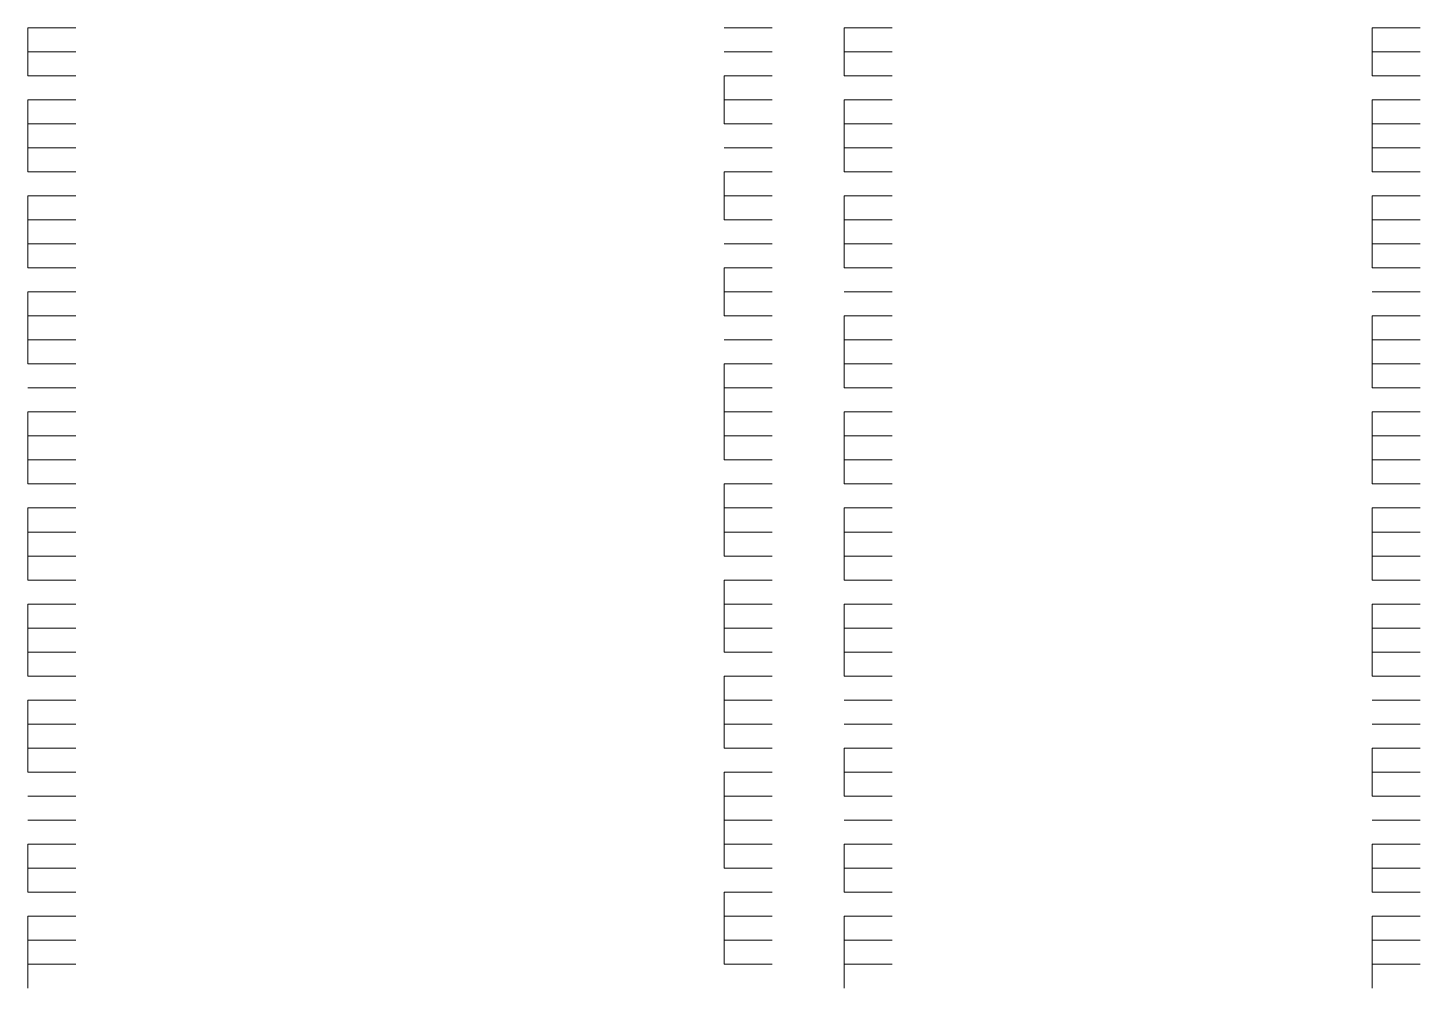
# Model space of a CAD drawing. Header units: inches. Extents: x 0.2 to 10.8, y 0.5 to 8.
# Drawn here: x 4.0967 to 4.1933, y 4.6683 to 4.735 of the extents above; entities that cross this region are included whole.
import ezdxf

# ---------------------------------------------------------------- set-up
doc = ezdxf.new("R2010")
doc.units = ezdxf.units.IN
doc.header["$MEASUREMENT"] = 0
doc.layers.add('PDF_Geometry', color=7, linetype='Continuous')

msp = doc.modelspace()

# ---------------------------------------------------------------- linework, layer by layer
at = {"layer": 'PDF_Geometry', "lineweight": 9}
for points in [[(4.096666, 4.735), (4.098333, 4.735)], [(4.096666, 4.735), (4.098333, 4.735)], [(4.096667, 4.735), (4.096667, 4.733333)], [(4.098333, 4.735), (4.099999, 4.735)], [(4.098333, 4.735), (4.099999, 4.735)], [(4.145, 4.735), (4.146667, 4.735)], [(4.145, 4.735), (4.146667, 4.735)], [(4.145, 4.735), (4.146667, 4.735)], [(4.146667, 4.735), (4.148333, 4.735)], [(4.146667, 4.735), (4.148333, 4.735)], [(4.146667, 4.735), (4.148333, 4.735)], [(4.153333, 4.735), (4.155, 4.735)], [(4.153333, 4.735), (4.153333, 4.733333)], [(4.153333, 4.735), (4.155, 4.735)], [(4.155, 4.735), (4.156667, 4.735)], [(4.155, 4.735), (4.156667, 4.735)], [(4.19, 4.735), (4.191666, 4.735)], [(4.19, 4.735), (4.19, 4.733333)], [(4.19, 4.735), (4.191666, 4.735)], [(4.191666, 4.735), (4.193333, 4.735)], [(4.191666, 4.735), (4.193333, 4.735)], [(4.096666, 4.733333), (4.098333, 4.733333)], [(4.096666, 4.733333), (4.098333, 4.733333)], [(4.096667, 4.733333), (4.096667, 4.731667)], [(4.098333, 4.733333), (4.099999, 4.733333)], [(4.098333, 4.733333), (4.099999, 4.733333)], [(4.145, 4.733333), (4.146667, 4.733333)], [(4.145, 4.733333), (4.146667, 4.733333)], [(4.145, 4.733333), (4.146667, 4.733333)], [(4.146667, 4.733333), (4.148333, 4.733333)], [(4.146667, 4.733333), (4.148333, 4.733333)], [(4.146667, 4.733333), (4.148333, 4.733333)], [(4.153333, 4.733333), (4.155, 4.733333)], [(4.153333, 4.733333), (4.153333, 4.731667)], [(4.153333, 4.733333), (4.155, 4.733333)], [(4.155, 4.733333), (4.156667, 4.733333)], [(4.155, 4.733333), (4.156667, 4.733333)], [(4.19, 4.733333), (4.191666, 4.733333)], [(4.19, 4.733333), (4.19, 4.731667)], [(4.19, 4.733333), (4.191666, 4.733333)], [(4.191666, 4.733333), (4.193333, 4.733333)], [(4.191666, 4.733333), (4.193333, 4.733333)], [(4.096666, 4.731667), (4.098333, 4.731667)], [(4.096666, 4.731666), (4.098333, 4.731666)], [(4.098333, 4.731667), (4.099999, 4.731667)], [(4.098333, 4.731666), (4.099999, 4.731666)], [(4.145, 4.731667), (4.146667, 4.731667)], [(4.145, 4.731667), (4.145, 4.73)], [(4.145, 4.731666), (4.146667, 4.731666)], [(4.146667, 4.731667), (4.148333, 4.731667)], [(4.146667, 4.731666), (4.148333, 4.731666)], [(4.153333, 4.731667), (4.155, 4.731667)], [(4.153333, 4.731666), (4.155, 4.731666)], [(4.155, 4.731667), (4.156667, 4.731667)], [(4.155, 4.731666), (4.156667, 4.731666)], [(4.19, 4.731667), (4.191666, 4.731667)], [(4.19, 4.731666), (4.191666, 4.731666)], [(4.191666, 4.731667), (4.193333, 4.731667)], [(4.191666, 4.731666), (4.193333, 4.731666)], [(4.096666, 4.73), (4.098333, 4.73)], [(4.096666, 4.73), (4.098333, 4.73)], [(4.096667, 4.73), (4.096667, 4.728333)], [(4.098333, 4.73), (4.099999, 4.73)], [(4.098333, 4.73), (4.099999, 4.73)], [(4.145, 4.73), (4.146667, 4.73)], [(4.145, 4.73), (4.145, 4.728333)], [(4.145, 4.73), (4.146667, 4.73)], [(4.146667, 4.73), (4.148333, 4.73)], [(4.146667, 4.73), (4.148333, 4.73)], [(4.153333, 4.73), (4.155, 4.73)], [(4.153333, 4.73), (4.153333, 4.728333)], [(4.153333, 4.73), (4.155, 4.73)], [(4.155, 4.73), (4.156667, 4.73)], [(4.155, 4.73), (4.156667, 4.73)], [(4.19, 4.73), (4.191666, 4.73)], [(4.19, 4.73), (4.19, 4.728333)], [(4.19, 4.73), (4.191666, 4.73)], [(4.191666, 4.73), (4.193333, 4.73)], [(4.191666, 4.73), (4.193333, 4.73)], [(4.096666, 4.728333), (4.098333, 4.728333)], [(4.096666, 4.728333), (4.098333, 4.728333)], [(4.096667, 4.728333), (4.096667, 4.726667)], [(4.098333, 4.728333), (4.099999, 4.728333)], [(4.098333, 4.728333), (4.099999, 4.728333)], [(4.145, 4.728333), (4.146667, 4.728333)], [(4.145, 4.728333), (4.146667, 4.728333)], [(4.145, 4.728333), (4.146667, 4.728333)], [(4.146667, 4.728333), (4.148333, 4.728333)], [(4.146667, 4.728333), (4.148333, 4.728333)], [(4.146667, 4.728333), (4.148333, 4.728333)], [(4.153333, 4.728333), (4.155, 4.728333)], [(4.153333, 4.728333), (4.153333, 4.726667)], [(4.153333, 4.728333), (4.155, 4.728333)], [(4.155, 4.728333), (4.156667, 4.728333)], [(4.155, 4.728333), (4.156667, 4.728333)], [(4.19, 4.728333), (4.191666, 4.728333)], [(4.19, 4.728333), (4.19, 4.726667)], [(4.19, 4.728333), (4.191666, 4.728333)], [(4.191666, 4.728333), (4.193333, 4.728333)], [(4.191666, 4.728333), (4.193333, 4.728333)], [(4.096666, 4.726667), (4.098333, 4.726667)], [(4.096666, 4.726666), (4.098333, 4.726666)], [(4.096667, 4.726666), (4.096667, 4.725)], [(4.098333, 4.726667), (4.099999, 4.726667)], [(4.098333, 4.726666), (4.099999, 4.726666)], [(4.145, 4.726667), (4.146667, 4.726667)], [(4.145, 4.726666), (4.146667, 4.726666)], [(4.145, 4.726666), (4.146667, 4.726666)], [(4.146667, 4.726667), (4.148333, 4.726667)], [(4.146667, 4.726666), (4.148333, 4.726666)], [(4.146667, 4.726666), (4.148333, 4.726666)], [(4.153333, 4.726667), (4.155, 4.726667)], [(4.153333, 4.726666), (4.155, 4.726666)], [(4.153333, 4.726666), (4.153333, 4.725)], [(4.155, 4.726667), (4.156667, 4.726667)], [(4.155, 4.726666), (4.156667, 4.726666)], [(4.19, 4.726667), (4.191666, 4.726667)], [(4.19, 4.726666), (4.191666, 4.726666)], [(4.19, 4.726666), (4.19, 4.725)], [(4.191666, 4.726667), (4.193333, 4.726667)], [(4.191666, 4.726666), (4.193333, 4.726666)], [(4.096666, 4.725), (4.098333, 4.725)], [(4.096666, 4.725), (4.098333, 4.725)], [(4.098333, 4.725), (4.099999, 4.725)], [(4.098333, 4.725), (4.099999, 4.725)], [(4.145, 4.725), (4.146667, 4.725)], [(4.145, 4.725), (4.145, 4.723334)], [(4.145, 4.725), (4.146667, 4.725)], [(4.146667, 4.725), (4.148333, 4.725)], [(4.146667, 4.725), (4.148333, 4.725)], [(4.153333, 4.725), (4.155, 4.725)], [(4.153333, 4.725), (4.155, 4.725)], [(4.155, 4.725), (4.156667, 4.725)], [(4.155, 4.725), (4.156667, 4.725)], [(4.19, 4.725), (4.191666, 4.725)], [(4.19, 4.725), (4.191666, 4.725)], [(4.191666, 4.725), (4.193333, 4.725)], [(4.191666, 4.725), (4.193333, 4.725)], [(4.096666, 4.723333), (4.098333, 4.723333)], [(4.096666, 4.723333), (4.098333, 4.723333)], [(4.096667, 4.723333), (4.096667, 4.721667)], [(4.098333, 4.723333), (4.099999, 4.723333)], [(4.098333, 4.723333), (4.099999, 4.723333)], [(4.145, 4.723333), (4.146667, 4.723333)], [(4.145, 4.723333), (4.145, 4.721667)], [(4.145, 4.723333), (4.146667, 4.723333)], [(4.146667, 4.723333), (4.148333, 4.723333)], [(4.146667, 4.723333), (4.148333, 4.723333)], [(4.153333, 4.723333), (4.155, 4.723333)], [(4.153333, 4.723333), (4.153333, 4.721667)], [(4.153333, 4.723333), (4.155, 4.723333)], [(4.155, 4.723333), (4.156667, 4.723333)], [(4.155, 4.723333), (4.156667, 4.723333)], [(4.19, 4.723333), (4.191666, 4.723333)], [(4.19, 4.723333), (4.19, 4.721667)], [(4.19, 4.723333), (4.191666, 4.723333)], [(4.191666, 4.723333), (4.193333, 4.723333)], [(4.191666, 4.723333), (4.193333, 4.723333)], [(4.096666, 4.721666), (4.098333, 4.721666)], [(4.096666, 4.721666), (4.098333, 4.721666)], [(4.096667, 4.721667), (4.096667, 4.72)], [(4.098333, 4.721666), (4.099999, 4.721666)], [(4.098333, 4.721666), (4.099999, 4.721666)], [(4.145, 4.721666), (4.146667, 4.721666)], [(4.145, 4.721666), (4.146667, 4.721666)], [(4.145, 4.721666), (4.146667, 4.721666)], [(4.146667, 4.721666), (4.148333, 4.721666)], [(4.146667, 4.721666), (4.148333, 4.721666)], [(4.146667, 4.721666), (4.148333, 4.721666)], [(4.153333, 4.721667), (4.153333, 4.72)], [(4.153333, 4.721666), (4.155, 4.721666)], [(4.153333, 4.721666), (4.155, 4.721666)], [(4.155, 4.721666), (4.156667, 4.721666)], [(4.155, 4.721666), (4.156667, 4.721666)], [(4.19, 4.721667), (4.19, 4.72)], [(4.19, 4.721666), (4.191666, 4.721666)], [(4.19, 4.721666), (4.191666, 4.721666)], [(4.191666, 4.721666), (4.193333, 4.721666)], [(4.191666, 4.721666), (4.193333, 4.721666)], [(4.096666, 4.72), (4.098333, 4.72)], [(4.096666, 4.72), (4.098333, 4.72)], [(4.096667, 4.72), (4.096667, 4.718333)], [(4.098333, 4.72), (4.099999, 4.72)], [(4.098333, 4.72), (4.099999, 4.72)], [(4.145, 4.72), (4.146667, 4.72)], [(4.145, 4.72), (4.146667, 4.72)], [(4.145, 4.72), (4.146667, 4.72)], [(4.146667, 4.72), (4.148333, 4.72)], [(4.146667, 4.72), (4.148333, 4.72)], [(4.146667, 4.72), (4.148333, 4.72)], [(4.153333, 4.72), (4.155, 4.72)], [(4.153333, 4.72), (4.153333, 4.718333)], [(4.153333, 4.72), (4.155, 4.72)], [(4.155, 4.72), (4.156667, 4.72)], [(4.155, 4.72), (4.156667, 4.72)], [(4.19, 4.72), (4.191666, 4.72)], [(4.19, 4.72), (4.19, 4.718333)], [(4.19, 4.72), (4.191666, 4.72)], [(4.191666, 4.72), (4.193333, 4.72)], [(4.191666, 4.72), (4.193333, 4.72)], [(4.096666, 4.718333), (4.098333, 4.718333)], [(4.096666, 4.718333), (4.098333, 4.718333)], [(4.098333, 4.718333), (4.099999, 4.718333)], [(4.098333, 4.718333), (4.099999, 4.718333)], [(4.145, 4.718333), (4.146667, 4.718333)], [(4.145, 4.718333), (4.145, 4.716667)], [(4.145, 4.718333), (4.146667, 4.718333)], [(4.146667, 4.718333), (4.148333, 4.718333)], [(4.146667, 4.718333), (4.148333, 4.718333)], [(4.153333, 4.718333), (4.155, 4.718333)], [(4.153333, 4.718333), (4.155, 4.718333)], [(4.153333, 4.718333), (4.155, 4.718333)], [(4.155, 4.718333), (4.156667, 4.718333)], [(4.155, 4.718333), (4.156667, 4.718333)], [(4.155, 4.718333), (4.156667, 4.718333)], [(4.19, 4.718333), (4.191666, 4.718333)], [(4.19, 4.718333), (4.191666, 4.718333)], [(4.19, 4.718333), (4.191666, 4.718333)], [(4.191666, 4.718333), (4.193333, 4.718333)], [(4.191666, 4.718333), (4.193333, 4.718333)], [(4.191666, 4.718333), (4.193333, 4.718333)], [(4.096666, 4.716666), (4.098333, 4.716666)], [(4.096666, 4.716666), (4.098333, 4.716666)], [(4.096667, 4.716667), (4.096667, 4.715)], [(4.098333, 4.716666), (4.099999, 4.716666)], [(4.098333, 4.716666), (4.099999, 4.716666)], [(4.145, 4.716667), (4.145, 4.715)], [(4.145, 4.716666), (4.146667, 4.716666)], [(4.145, 4.716666), (4.146667, 4.716666)], [(4.146667, 4.716666), (4.148333, 4.716666)], [(4.146667, 4.716666), (4.148333, 4.716666)], [(4.153333, 4.716666), (4.155, 4.716666)], [(4.153333, 4.716666), (4.155, 4.716666)], [(4.153333, 4.716666), (4.155, 4.716666)], [(4.155, 4.716666), (4.156667, 4.716666)], [(4.155, 4.716666), (4.156667, 4.716666)], [(4.155, 4.716666), (4.156667, 4.716666)], [(4.19, 4.716666), (4.191666, 4.716666)], [(4.19, 4.716666), (4.191666, 4.716666)], [(4.19, 4.716666), (4.191666, 4.716666)], [(4.191666, 4.716666), (4.193333, 4.716666)], [(4.191666, 4.716666), (4.193333, 4.716666)], [(4.191666, 4.716666), (4.193333, 4.716666)], [(4.096666, 4.715), (4.098333, 4.715)], [(4.096666, 4.715), (4.098333, 4.715)], [(4.096667, 4.715), (4.096667, 4.713333)], [(4.098333, 4.715), (4.099999, 4.715)], [(4.098333, 4.715), (4.099999, 4.715)], [(4.145, 4.715), (4.146667, 4.715)], [(4.145, 4.715), (4.146667, 4.715)], [(4.145, 4.715), (4.146667, 4.715)], [(4.146667, 4.715), (4.148333, 4.715)], [(4.146667, 4.715), (4.148333, 4.715)], [(4.146667, 4.715), (4.148333, 4.715)], [(4.153333, 4.715), (4.155, 4.715)], [(4.153333, 4.715), (4.153333, 4.713333)], [(4.153333, 4.715), (4.155, 4.715)], [(4.155, 4.715), (4.156667, 4.715)], [(4.155, 4.715), (4.156667, 4.715)], [(4.19, 4.715), (4.191666, 4.715)], [(4.19, 4.715), (4.19, 4.713333)], [(4.19, 4.715), (4.191666, 4.715)], [(4.191666, 4.715), (4.193333, 4.715)], [(4.191666, 4.715), (4.193333, 4.715)], [(4.096666, 4.713334), (4.098333, 4.713334)], [(4.096666, 4.713333), (4.098333, 4.713333)], [(4.096667, 4.713333), (4.096667, 4.711667)], [(4.098333, 4.713334), (4.099999, 4.713334)], [(4.098333, 4.713333), (4.099999, 4.713333)], [(4.145, 4.713334), (4.146667, 4.713334)], [(4.145, 4.713333), (4.146667, 4.713333)], [(4.145, 4.713333), (4.146667, 4.713333)], [(4.146667, 4.713334), (4.148333, 4.713334)], [(4.146667, 4.713333), (4.148333, 4.713333)], [(4.146667, 4.713333), (4.148333, 4.713333)], [(4.153333, 4.713334), (4.155, 4.713334)], [(4.153333, 4.713333), (4.155, 4.713333)], [(4.153333, 4.713333), (4.153333, 4.711667)], [(4.155, 4.713334), (4.156667, 4.713334)], [(4.155, 4.713333), (4.156667, 4.713333)], [(4.19, 4.713334), (4.191666, 4.713334)], [(4.19, 4.713333), (4.191666, 4.713333)], [(4.19, 4.713333), (4.19, 4.711667)], [(4.191666, 4.713334), (4.193333, 4.713334)], [(4.191666, 4.713333), (4.193333, 4.713333)], [(4.096666, 4.711667), (4.098333, 4.711667)], [(4.096666, 4.711667), (4.098333, 4.711667)], [(4.096666, 4.711667), (4.098333, 4.711667)], [(4.098333, 4.711667), (4.099999, 4.711667)], [(4.098333, 4.711667), (4.099999, 4.711667)], [(4.098333, 4.711667), (4.099999, 4.711667)], [(4.145, 4.711667), (4.146667, 4.711667)], [(4.145, 4.711667), (4.145, 4.71)], [(4.145, 4.711667), (4.146667, 4.711667)], [(4.146667, 4.711667), (4.148333, 4.711667)], [(4.146667, 4.711667), (4.148333, 4.711667)], [(4.153333, 4.711667), (4.155, 4.711667)], [(4.153333, 4.711667), (4.153333, 4.71)], [(4.153333, 4.711667), (4.155, 4.711667)], [(4.155, 4.711667), (4.156667, 4.711667)], [(4.155, 4.711667), (4.156667, 4.711667)], [(4.19, 4.711667), (4.191666, 4.711667)], [(4.19, 4.711667), (4.19, 4.71)], [(4.19, 4.711667), (4.191666, 4.711667)], [(4.191666, 4.711667), (4.193333, 4.711667)], [(4.191666, 4.711667), (4.193333, 4.711667)], [(4.096666, 4.71), (4.098333, 4.71)], [(4.096666, 4.71), (4.098333, 4.71)], [(4.096666, 4.71), (4.098333, 4.71)], [(4.098333, 4.71), (4.099999, 4.71)], [(4.098333, 4.71), (4.099999, 4.71)], [(4.098333, 4.71), (4.099999, 4.71)], [(4.145, 4.71), (4.146667, 4.71)], [(4.145, 4.71), (4.145, 4.708333)], [(4.145, 4.71), (4.146667, 4.71)], [(4.146667, 4.71), (4.148333, 4.71)], [(4.146667, 4.71), (4.148333, 4.71)], [(4.153333, 4.71), (4.155, 4.71)], [(4.153333, 4.71), (4.155, 4.71)], [(4.155, 4.71), (4.156667, 4.71)], [(4.155, 4.71), (4.156667, 4.71)], [(4.19, 4.71), (4.191666, 4.71)], [(4.19, 4.71), (4.191666, 4.71)], [(4.191666, 4.71), (4.193333, 4.71)], [(4.191666, 4.71), (4.193333, 4.71)], [(4.096666, 4.708333), (4.098333, 4.708333)], [(4.096666, 4.708333), (4.098333, 4.708333)], [(4.096667, 4.708333), (4.096667, 4.706667)], [(4.098333, 4.708333), (4.099999, 4.708333)], [(4.098333, 4.708333), (4.099999, 4.708333)], [(4.145, 4.708333), (4.146667, 4.708333)], [(4.145, 4.708333), (4.145, 4.706667)], [(4.145, 4.708333), (4.146667, 4.708333)], [(4.146667, 4.708333), (4.148333, 4.708333)], [(4.146667, 4.708333), (4.148333, 4.708333)], [(4.153333, 4.708333), (4.155, 4.708333)], [(4.153333, 4.708333), (4.153333, 4.706667)], [(4.153333, 4.708333), (4.155, 4.708333)], [(4.155, 4.708333), (4.156667, 4.708333)], [(4.155, 4.708333), (4.156667, 4.708333)], [(4.19, 4.708333), (4.191666, 4.708333)], [(4.19, 4.708333), (4.19, 4.706667)], [(4.19, 4.708333), (4.191666, 4.708333)], [(4.191666, 4.708333), (4.193333, 4.708333)], [(4.191666, 4.708333), (4.193333, 4.708333)], [(4.096666, 4.706666), (4.098333, 4.706666)], [(4.096666, 4.706666), (4.098333, 4.706666)], [(4.096667, 4.706666), (4.096667, 4.705)], [(4.098333, 4.706666), (4.099999, 4.706666)], [(4.098333, 4.706666), (4.099999, 4.706666)], [(4.145, 4.706666), (4.146667, 4.706666)], [(4.145, 4.706666), (4.145, 4.705)], [(4.145, 4.706666), (4.146667, 4.706666)], [(4.146667, 4.706666), (4.148333, 4.706666)], [(4.146667, 4.706666), (4.148333, 4.706666)], [(4.153333, 4.706666), (4.155, 4.706666)], [(4.153333, 4.706666), (4.153333, 4.705)], [(4.153333, 4.706666), (4.155, 4.706666)], [(4.155, 4.706666), (4.156667, 4.706666)], [(4.155, 4.706666), (4.156667, 4.706666)], [(4.19, 4.706666), (4.191666, 4.706666)], [(4.19, 4.706666), (4.19, 4.705)], [(4.19, 4.706666), (4.191666, 4.706666)], [(4.191666, 4.706666), (4.193333, 4.706666)], [(4.191666, 4.706666), (4.193333, 4.706666)], [(4.096666, 4.705), (4.098333, 4.705)], [(4.096666, 4.705), (4.098333, 4.705)], [(4.096667, 4.705), (4.096667, 4.703334)], [(4.098333, 4.705), (4.099999, 4.705)], [(4.098333, 4.705), (4.099999, 4.705)], [(4.145, 4.705), (4.146667, 4.705)], [(4.145, 4.705), (4.146667, 4.705)], [(4.146667, 4.705), (4.148333, 4.705)], [(4.146667, 4.705), (4.148333, 4.705)], [(4.153333, 4.705), (4.155, 4.705)], [(4.153333, 4.705), (4.153333, 4.703334)], [(4.153333, 4.705), (4.155, 4.705)], [(4.155, 4.705), (4.156667, 4.705)], [(4.155, 4.705), (4.156667, 4.705)], [(4.19, 4.705), (4.191666, 4.705)], [(4.19, 4.705), (4.19, 4.703334)], [(4.19, 4.705), (4.191666, 4.705)], [(4.191666, 4.705), (4.193333, 4.705)], [(4.191666, 4.705), (4.193333, 4.705)], [(4.096666, 4.703333), (4.098333, 4.703333)], [(4.096666, 4.703333), (4.098333, 4.703333)], [(4.098333, 4.703333), (4.099999, 4.703333)], [(4.098333, 4.703333), (4.099999, 4.703333)], [(4.145, 4.703334), (4.145, 4.701667)], [(4.145, 4.703333), (4.146667, 4.703333)], [(4.145, 4.703333), (4.146667, 4.703333)], [(4.146667, 4.703333), (4.148333, 4.703333)], [(4.146667, 4.703333), (4.148333, 4.703333)], [(4.153333, 4.703333), (4.155, 4.703333)], [(4.153333, 4.703333), (4.155, 4.703333)], [(4.155, 4.703333), (4.156667, 4.703333)], [(4.155, 4.703333), (4.156667, 4.703333)], [(4.19, 4.703333), (4.191666, 4.703333)], [(4.19, 4.703333), (4.191666, 4.703333)], [(4.191666, 4.703333), (4.193333, 4.703333)], [(4.191666, 4.703333), (4.193333, 4.703333)], [(4.096666, 4.701667), (4.098333, 4.701667)], [(4.096666, 4.701667), (4.098333, 4.701667)], [(4.096667, 4.701667), (4.096667, 4.7)], [(4.098333, 4.701667), (4.099999, 4.701667)], [(4.098333, 4.701667), (4.099999, 4.701667)], [(4.145, 4.701667), (4.146667, 4.701667)], [(4.145, 4.701667), (4.145, 4.7)], [(4.145, 4.701667), (4.146667, 4.701667)], [(4.146667, 4.701667), (4.148333, 4.701667)], [(4.146667, 4.701667), (4.148333, 4.701667)], [(4.153333, 4.701667), (4.155, 4.701667)], [(4.153333, 4.701667), (4.153333, 4.7)], [(4.153333, 4.701667), (4.155, 4.701667)], [(4.155, 4.701667), (4.156667, 4.701667)], [(4.155, 4.701667), (4.156667, 4.701667)], [(4.19, 4.701667), (4.191666, 4.701667)], [(4.19, 4.701667), (4.19, 4.7)], [(4.19, 4.701667), (4.191666, 4.701667)], [(4.191666, 4.701667), (4.193333, 4.701667)], [(4.191666, 4.701667), (4.193333, 4.701667)], [(4.096666, 4.7), (4.098333, 4.7)], [(4.096666, 4.7), (4.098333, 4.7)], [(4.096667, 4.7), (4.096667, 4.698333)], [(4.098333, 4.7), (4.099999, 4.7)], [(4.098333, 4.7), (4.099999, 4.7)], [(4.145, 4.7), (4.146667, 4.7)], [(4.145, 4.7), (4.145, 4.698333)], [(4.145, 4.7), (4.146667, 4.7)], [(4.146667, 4.7), (4.148333, 4.7)], [(4.146667, 4.7), (4.148333, 4.7)], [(4.153333, 4.7), (4.155, 4.7)], [(4.153333, 4.7), (4.153333, 4.698333)], [(4.153333, 4.7), (4.155, 4.7)], [(4.155, 4.7), (4.156667, 4.7)], [(4.155, 4.7), (4.156667, 4.7)], [(4.19, 4.7), (4.191666, 4.7)], [(4.19, 4.7), (4.19, 4.698333)], [(4.19, 4.7), (4.191666, 4.7)], [(4.191666, 4.7), (4.193333, 4.7)], [(4.191666, 4.7), (4.193333, 4.7)], [(4.096666, 4.698333), (4.098333, 4.698333)], [(4.096666, 4.698333), (4.098333, 4.698333)], [(4.096667, 4.698333), (4.096667, 4.696667)], [(4.098333, 4.698333), (4.099999, 4.698333)], [(4.098333, 4.698333), (4.099999, 4.698333)], [(4.145, 4.698333), (4.146667, 4.698333)], [(4.145, 4.698333), (4.146667, 4.698333)], [(4.146667, 4.698333), (4.148333, 4.698333)], [(4.146667, 4.698333), (4.148333, 4.698333)], [(4.153333, 4.698333), (4.155, 4.698333)], [(4.153333, 4.698333), (4.153333, 4.696667)], [(4.153333, 4.698333), (4.155, 4.698333)], [(4.155, 4.698333), (4.156667, 4.698333)], [(4.155, 4.698333), (4.156667, 4.698333)], [(4.19, 4.698333), (4.191666, 4.698333)], [(4.19, 4.698333), (4.19, 4.696667)], [(4.19, 4.698333), (4.191666, 4.698333)], [(4.191666, 4.698333), (4.193333, 4.698333)], [(4.191666, 4.698333), (4.193333, 4.698333)], [(4.096666, 4.696667), (4.098333, 4.696667)], [(4.096666, 4.696667), (4.098333, 4.696667)], [(4.098333, 4.696667), (4.099999, 4.696667)], [(4.098333, 4.696667), (4.099999, 4.696667)], [(4.145, 4.696667), (4.146667, 4.696667)], [(4.145, 4.696667), (4.145, 4.695)], [(4.145, 4.696667), (4.146667, 4.696667)], [(4.146667, 4.696667), (4.148333, 4.696667)], [(4.146667, 4.696667), (4.148333, 4.696667)], [(4.153333, 4.696667), (4.155, 4.696667)], [(4.153333, 4.696667), (4.155, 4.696667)], [(4.155, 4.696667), (4.156667, 4.696667)], [(4.155, 4.696667), (4.156667, 4.696667)], [(4.19, 4.696667), (4.191666, 4.696667)], [(4.19, 4.696667), (4.191666, 4.696667)], [(4.191666, 4.696667), (4.193333, 4.696667)], [(4.191666, 4.696667), (4.193333, 4.696667)], [(4.096666, 4.695), (4.098333, 4.695)], [(4.096666, 4.695), (4.098333, 4.695)], [(4.096667, 4.695), (4.096667, 4.693334)], [(4.098333, 4.695), (4.099999, 4.695)], [(4.098333, 4.695), (4.099999, 4.695)], [(4.145, 4.695), (4.146667, 4.695)], [(4.145, 4.695), (4.145, 4.693334)], [(4.145, 4.695), (4.146667, 4.695)], [(4.146667, 4.695), (4.148333, 4.695)], [(4.146667, 4.695), (4.148333, 4.695)], [(4.153333, 4.695), (4.155, 4.695)], [(4.153333, 4.695), (4.153333, 4.693334)], [(4.153333, 4.695), (4.155, 4.695)], [(4.155, 4.695), (4.156667, 4.695)], [(4.155, 4.695), (4.156667, 4.695)], [(4.19, 4.695), (4.191666, 4.695)], [(4.19, 4.695), (4.19, 4.693334)], [(4.19, 4.695), (4.191666, 4.695)], [(4.191666, 4.695), (4.193333, 4.695)], [(4.191666, 4.695), (4.193333, 4.695)], [(4.096666, 4.693333), (4.098333, 4.693333)], [(4.096666, 4.693333), (4.098333, 4.693333)], [(4.096667, 4.693333), (4.096667, 4.691666)], [(4.098333, 4.693333), (4.099999, 4.693333)], [(4.098333, 4.693333), (4.099999, 4.693333)], [(4.145, 4.693333), (4.146667, 4.693333)], [(4.145, 4.693333), (4.145, 4.691666)], [(4.145, 4.693333), (4.146667, 4.693333)], [(4.146667, 4.693333), (4.148333, 4.693333)], [(4.146667, 4.693333), (4.148333, 4.693333)], [(4.153333, 4.693333), (4.155, 4.693333)], [(4.153333, 4.693333), (4.153333, 4.691666)], [(4.153333, 4.693333), (4.155, 4.693333)], [(4.155, 4.693333), (4.156667, 4.693333)], [(4.155, 4.693333), (4.156667, 4.693333)], [(4.19, 4.693333), (4.191666, 4.693333)], [(4.19, 4.693333), (4.19, 4.691666)], [(4.19, 4.693333), (4.191666, 4.693333)], [(4.191666, 4.693333), (4.193333, 4.693333)], [(4.191666, 4.693333), (4.193333, 4.693333)], [(4.096666, 4.691666), (4.098333, 4.691666)], [(4.096666, 4.691666), (4.098333, 4.691666)], [(4.096667, 4.691666), (4.096667, 4.69)], [(4.098333, 4.691666), (4.099999, 4.691666)], [(4.098333, 4.691666), (4.099999, 4.691666)], [(4.145, 4.691666), (4.146667, 4.691666)], [(4.145, 4.691666), (4.146667, 4.691666)], [(4.146667, 4.691666), (4.148333, 4.691666)], [(4.146667, 4.691666), (4.148333, 4.691666)], [(4.153333, 4.691666), (4.155, 4.691666)], [(4.153333, 4.691666), (4.153333, 4.69)], [(4.153333, 4.691666), (4.155, 4.691666)], [(4.155, 4.691666), (4.156667, 4.691666)], [(4.155, 4.691666), (4.156667, 4.691666)], [(4.19, 4.691666), (4.191666, 4.691666)], [(4.19, 4.691666), (4.19, 4.69)], [(4.19, 4.691666), (4.191666, 4.691666)], [(4.191666, 4.691666), (4.193333, 4.691666)], [(4.191666, 4.691666), (4.193333, 4.691666)], [(4.096666, 4.69), (4.098333, 4.69)], [(4.096666, 4.689999), (4.098333, 4.689999)], [(4.098333, 4.69), (4.099999, 4.69)], [(4.098333, 4.689999), (4.099999, 4.689999)], [(4.145, 4.69), (4.146667, 4.69)], [(4.145, 4.69), (4.145, 4.688333)], [(4.145, 4.689999), (4.146667, 4.689999)], [(4.146667, 4.69), (4.148333, 4.69)], [(4.146667, 4.689999), (4.148333, 4.689999)], [(4.153333, 4.69), (4.155, 4.69)], [(4.153333, 4.689999), (4.155, 4.689999)], [(4.153333, 4.689999), (4.155, 4.689999)], [(4.155, 4.69), (4.156667, 4.69)], [(4.155, 4.689999), (4.156667, 4.689999)], [(4.155, 4.689999), (4.156667, 4.689999)], [(4.19, 4.69), (4.191666, 4.69)], [(4.19, 4.689999), (4.191666, 4.689999)], [(4.19, 4.689999), (4.191666, 4.689999)], [(4.191666, 4.69), (4.193333, 4.69)], [(4.191666, 4.689999), (4.193333, 4.689999)], [(4.191666, 4.689999), (4.193333, 4.689999)], [(4.096666, 4.688333), (4.098333, 4.688333)], [(4.096666, 4.688333), (4.098333, 4.688333)], [(4.096667, 4.688333), (4.096667, 4.686667)], [(4.098333, 4.688333), (4.099999, 4.688333)], [(4.098333, 4.688333), (4.099999, 4.688333)], [(4.145, 4.688333), (4.146667, 4.688333)], [(4.145, 4.688333), (4.145, 4.686667)], [(4.145, 4.688333), (4.146667, 4.688333)], [(4.146667, 4.688333), (4.148333, 4.688333)], [(4.146667, 4.688333), (4.148333, 4.688333)], [(4.153333, 4.688333), (4.155, 4.688333)], [(4.153333, 4.688333), (4.155, 4.688333)], [(4.153333, 4.688333), (4.155, 4.688333)], [(4.153333, 4.688333), (4.155, 4.688333)], [(4.155, 4.688333), (4.156667, 4.688333)], [(4.155, 4.688333), (4.156667, 4.688333)], [(4.155, 4.688333), (4.156667, 4.688333)], [(4.155, 4.688333), (4.156667, 4.688333)], [(4.19, 4.688333), (4.191666, 4.688333)], [(4.19, 4.688333), (4.191666, 4.688333)], [(4.19, 4.688333), (4.191666, 4.688333)], [(4.19, 4.688333), (4.191666, 4.688333)], [(4.191666, 4.688333), (4.193333, 4.688333)], [(4.191666, 4.688333), (4.193333, 4.688333)], [(4.191666, 4.688333), (4.193333, 4.688333)], [(4.191666, 4.688333), (4.193333, 4.688333)], [(4.096666, 4.686667), (4.098333, 4.686667)], [(4.096666, 4.686666), (4.098333, 4.686666)], [(4.096667, 4.686667), (4.096667, 4.685)], [(4.098333, 4.686667), (4.099999, 4.686667)], [(4.098333, 4.686666), (4.099999, 4.686666)], [(4.145, 4.686667), (4.146667, 4.686667)], [(4.145, 4.686667), (4.145, 4.685)], [(4.145, 4.686666), (4.146667, 4.686666)], [(4.146667, 4.686667), (4.148333, 4.686667)], [(4.146667, 4.686666), (4.148333, 4.686666)], [(4.153333, 4.686667), (4.155, 4.686667)], [(4.153333, 4.686667), (4.155, 4.686667)], [(4.153333, 4.686666), (4.155, 4.686666)], [(4.155, 4.686667), (4.156667, 4.686667)], [(4.155, 4.686667), (4.156667, 4.686667)], [(4.155, 4.686666), (4.156667, 4.686666)], [(4.19, 4.686667), (4.191666, 4.686667)], [(4.19, 4.686667), (4.191666, 4.686667)], [(4.19, 4.686666), (4.191666, 4.686666)], [(4.191666, 4.686667), (4.193333, 4.686667)], [(4.191666, 4.686667), (4.193333, 4.686667)], [(4.191666, 4.686666), (4.193333, 4.686666)], [(4.096666, 4.685), (4.098333, 4.685)], [(4.096666, 4.685), (4.098333, 4.685)], [(4.096667, 4.685), (4.096667, 4.683333)], [(4.098333, 4.685), (4.099999, 4.685)], [(4.098333, 4.685), (4.099999, 4.685)], [(4.145, 4.685), (4.146667, 4.685)], [(4.145, 4.685), (4.146667, 4.685)], [(4.146667, 4.685), (4.148333, 4.685)], [(4.146667, 4.685), (4.148333, 4.685)], [(4.153333, 4.685), (4.155, 4.685)], [(4.153333, 4.685), (4.153333, 4.683333)], [(4.153333, 4.685), (4.155, 4.685)], [(4.155, 4.685), (4.156667, 4.685)], [(4.155, 4.685), (4.156667, 4.685)], [(4.19, 4.685), (4.191666, 4.685)], [(4.19, 4.685), (4.19, 4.683333)], [(4.19, 4.685), (4.191666, 4.685)], [(4.191666, 4.685), (4.193333, 4.685)], [(4.191666, 4.685), (4.193333, 4.685)], [(4.096666, 4.683334), (4.098333, 4.683334)], [(4.096666, 4.683333), (4.098333, 4.683333)], [(4.096666, 4.683333), (4.098333, 4.683333)], [(4.098333, 4.683334), (4.099999, 4.683334)], [(4.098333, 4.683333), (4.099999, 4.683333)], [(4.098333, 4.683333), (4.099999, 4.683333)], [(4.145, 4.683334), (4.146667, 4.683334)], [(4.145, 4.683334), (4.145, 4.681667)], [(4.145, 4.683333), (4.146667, 4.683333)], [(4.146667, 4.683334), (4.148333, 4.683334)], [(4.146667, 4.683333), (4.148333, 4.683333)], [(4.153333, 4.683334), (4.155, 4.683334)], [(4.153333, 4.683334), (4.153333, 4.681667)], [(4.153333, 4.683333), (4.155, 4.683333)], [(4.155, 4.683334), (4.156667, 4.683334)], [(4.155, 4.683333), (4.156667, 4.683333)], [(4.19, 4.683334), (4.191666, 4.683334)], [(4.19, 4.683334), (4.19, 4.681667)], [(4.19, 4.683333), (4.191666, 4.683333)], [(4.191666, 4.683334), (4.193333, 4.683334)], [(4.191666, 4.683333), (4.193333, 4.683333)], [(4.096666, 4.681666), (4.098333, 4.681666)], [(4.096666, 4.681666), (4.098333, 4.681666)], [(4.096666, 4.681666), (4.098333, 4.681666)], [(4.096666, 4.681666), (4.098333, 4.681666)], [(4.098333, 4.681666), (4.099999, 4.681666)], [(4.098333, 4.681666), (4.099999, 4.681666)], [(4.098333, 4.681666), (4.099999, 4.681666)], [(4.098333, 4.681666), (4.099999, 4.681666)], [(4.145, 4.681666), (4.146667, 4.681666)], [(4.145, 4.681666), (4.145, 4.68)], [(4.145, 4.681666), (4.146667, 4.681666)], [(4.146667, 4.681666), (4.148333, 4.681666)], [(4.146667, 4.681666), (4.148333, 4.681666)], [(4.153333, 4.681666), (4.155, 4.681666)], [(4.153333, 4.681666), (4.155, 4.681666)], [(4.153333, 4.681666), (4.155, 4.681666)], [(4.155, 4.681666), (4.156667, 4.681666)], [(4.155, 4.681666), (4.156667, 4.681666)], [(4.155, 4.681666), (4.156667, 4.681666)], [(4.19, 4.681666), (4.191666, 4.681666)], [(4.19, 4.681666), (4.191666, 4.681666)], [(4.19, 4.681666), (4.191666, 4.681666)], [(4.191666, 4.681666), (4.193333, 4.681666)], [(4.191666, 4.681666), (4.193333, 4.681666)], [(4.191666, 4.681666), (4.193333, 4.681666)], [(4.096666, 4.679999), (4.098333, 4.679999)], [(4.096666, 4.679999), (4.098333, 4.679999)], [(4.096666, 4.679999), (4.098333, 4.679999)], [(4.098333, 4.679999), (4.099999, 4.679999)], [(4.098333, 4.679999), (4.099999, 4.679999)], [(4.098333, 4.679999), (4.099999, 4.679999)], [(4.145, 4.68), (4.145, 4.678333)], [(4.145, 4.679999), (4.146667, 4.679999)], [(4.145, 4.679999), (4.146667, 4.679999)], [(4.146667, 4.679999), (4.148333, 4.679999)], [(4.146667, 4.679999), (4.148333, 4.679999)], [(4.153333, 4.679999), (4.155, 4.679999)], [(4.153333, 4.679999), (4.155, 4.679999)], [(4.153333, 4.679999), (4.155, 4.679999)], [(4.155, 4.679999), (4.156667, 4.679999)], [(4.155, 4.679999), (4.156667, 4.679999)], [(4.155, 4.679999), (4.156667, 4.679999)], [(4.19, 4.679999), (4.191666, 4.679999)], [(4.19, 4.679999), (4.191666, 4.679999)], [(4.19, 4.679999), (4.191666, 4.679999)], [(4.191666, 4.679999), (4.193333, 4.679999)], [(4.191666, 4.679999), (4.193333, 4.679999)], [(4.191666, 4.679999), (4.193333, 4.679999)], [(4.096666, 4.678333), (4.098333, 4.678333)], [(4.096666, 4.678333), (4.098333, 4.678333)], [(4.096667, 4.678333), (4.096667, 4.676667)], [(4.098333, 4.678333), (4.099999, 4.678333)], [(4.098333, 4.678333), (4.099999, 4.678333)], [(4.145, 4.678333), (4.146667, 4.678333)], [(4.145, 4.678333), (4.145, 4.676667)], [(4.145, 4.678333), (4.146667, 4.678333)], [(4.146667, 4.678333), (4.148333, 4.678333)], [(4.146667, 4.678333), (4.148333, 4.678333)], [(4.153333, 4.678333), (4.155, 4.678333)], [(4.153333, 4.678333), (4.153333, 4.676667)], [(4.153333, 4.678333), (4.155, 4.678333)], [(4.155, 4.678333), (4.156667, 4.678333)], [(4.155, 4.678333), (4.156667, 4.678333)], [(4.19, 4.678333), (4.191666, 4.678333)], [(4.19, 4.678333), (4.19, 4.676667)], [(4.19, 4.678333), (4.191666, 4.678333)], [(4.191666, 4.678333), (4.193333, 4.678333)], [(4.191666, 4.678333), (4.193333, 4.678333)], [(4.096666, 4.676667), (4.098333, 4.676667)], [(4.096666, 4.676666), (4.098333, 4.676666)], [(4.096667, 4.676667), (4.096667, 4.675)], [(4.098333, 4.676667), (4.099999, 4.676667)], [(4.098333, 4.676666), (4.099999, 4.676666)], [(4.145, 4.676667), (4.146667, 4.676667)], [(4.145, 4.676666), (4.146667, 4.676666)], [(4.146667, 4.676667), (4.148333, 4.676667)], [(4.146667, 4.676666), (4.148333, 4.676666)], [(4.153333, 4.676667), (4.155, 4.676667)], [(4.153333, 4.676667), (4.153333, 4.675)], [(4.153333, 4.676666), (4.155, 4.676666)], [(4.155, 4.676667), (4.156667, 4.676667)], [(4.155, 4.676666), (4.156667, 4.676666)], [(4.19, 4.676667), (4.191666, 4.676667)], [(4.19, 4.676667), (4.19, 4.675)], [(4.19, 4.676666), (4.191666, 4.676666)], [(4.191666, 4.676667), (4.193333, 4.676667)], [(4.191666, 4.676666), (4.193333, 4.676666)], [(4.096666, 4.675), (4.098333, 4.675)], [(4.096666, 4.675), (4.098333, 4.675)], [(4.098333, 4.675), (4.099999, 4.675)], [(4.098333, 4.675), (4.099999, 4.675)], [(4.145, 4.675), (4.146667, 4.675)], [(4.145, 4.675), (4.145, 4.673333)], [(4.145, 4.675), (4.146667, 4.675)], [(4.146667, 4.675), (4.148333, 4.675)], [(4.146667, 4.675), (4.148333, 4.675)], [(4.153333, 4.675), (4.155, 4.675)], [(4.153333, 4.675), (4.155, 4.675)], [(4.155, 4.675), (4.156667, 4.675)], [(4.155, 4.675), (4.156667, 4.675)], [(4.19, 4.675), (4.191666, 4.675)], [(4.19, 4.675), (4.191666, 4.675)], [(4.191666, 4.675), (4.193333, 4.675)], [(4.191666, 4.675), (4.193333, 4.675)], [(4.096666, 4.673333), (4.098333, 4.673333)], [(4.096666, 4.673333), (4.098333, 4.673333)], [(4.096667, 4.673333), (4.096667, 4.671666)], [(4.098333, 4.673333), (4.099999, 4.673333)], [(4.098333, 4.673333), (4.099999, 4.673333)], [(4.145, 4.673333), (4.146667, 4.673333)], [(4.145, 4.673333), (4.145, 4.671666)], [(4.145, 4.673333), (4.146667, 4.673333)], [(4.146667, 4.673333), (4.148333, 4.673333)], [(4.146667, 4.673333), (4.148333, 4.673333)], [(4.153333, 4.673333), (4.155, 4.673333)], [(4.153333, 4.673333), (4.153333, 4.671666)], [(4.153333, 4.673333), (4.155, 4.673333)], [(4.155, 4.673333), (4.156667, 4.673333)], [(4.155, 4.673333), (4.156667, 4.673333)], [(4.19, 4.673333), (4.191666, 4.673333)], [(4.19, 4.673333), (4.19, 4.671666)], [(4.19, 4.673333), (4.191666, 4.673333)], [(4.191666, 4.673333), (4.193333, 4.673333)], [(4.191666, 4.673333), (4.193333, 4.673333)], [(4.096666, 4.671667), (4.098333, 4.671667)], [(4.096666, 4.671666), (4.098333, 4.671666)], [(4.096667, 4.671666), (4.096667, 4.67)], [(4.098333, 4.671667), (4.099999, 4.671667)], [(4.098333, 4.671666), (4.099999, 4.671666)], [(4.145, 4.671667), (4.146667, 4.671667)], [(4.145, 4.671666), (4.146667, 4.671666)], [(4.145, 4.671666), (4.145, 4.67)], [(4.146667, 4.671667), (4.148333, 4.671667)], [(4.146667, 4.671666), (4.148333, 4.671666)], [(4.153333, 4.671667), (4.155, 4.671667)], [(4.153333, 4.671666), (4.155, 4.671666)], [(4.153333, 4.671666), (4.153333, 4.67)], [(4.155, 4.671667), (4.156667, 4.671667)], [(4.155, 4.671666), (4.156667, 4.671666)], [(4.19, 4.671667), (4.191666, 4.671667)], [(4.19, 4.671666), (4.191666, 4.671666)], [(4.19, 4.671666), (4.19, 4.67)], [(4.191666, 4.671667), (4.193333, 4.671667)], [(4.191666, 4.671666), (4.193333, 4.671666)], [(4.096666, 4.67), (4.098333, 4.67)], [(4.096666, 4.67), (4.098333, 4.67)], [(4.096667, 4.67), (4.096667, 4.668334)], [(4.098333, 4.67), (4.099999, 4.67)], [(4.098333, 4.67), (4.099999, 4.67)], [(4.145, 4.67), (4.146667, 4.67)], [(4.145, 4.67), (4.146667, 4.67)], [(4.146667, 4.67), (4.148333, 4.67)], [(4.146667, 4.67), (4.148333, 4.67)], [(4.153333, 4.67), (4.155, 4.67)], [(4.153333, 4.67), (4.153333, 4.668334)], [(4.153333, 4.67), (4.155, 4.67)], [(4.155, 4.67), (4.156667, 4.67)], [(4.155, 4.67), (4.156667, 4.67)], [(4.19, 4.67), (4.191666, 4.67)], [(4.19, 4.67), (4.19, 4.668334)], [(4.19, 4.67), (4.191666, 4.67)], [(4.191666, 4.67), (4.193333, 4.67)], [(4.191666, 4.67), (4.193333, 4.67)]]:
    msp.add_lwpolyline(points, dxfattribs=at)

doc.saveas('drawing.dxf')
